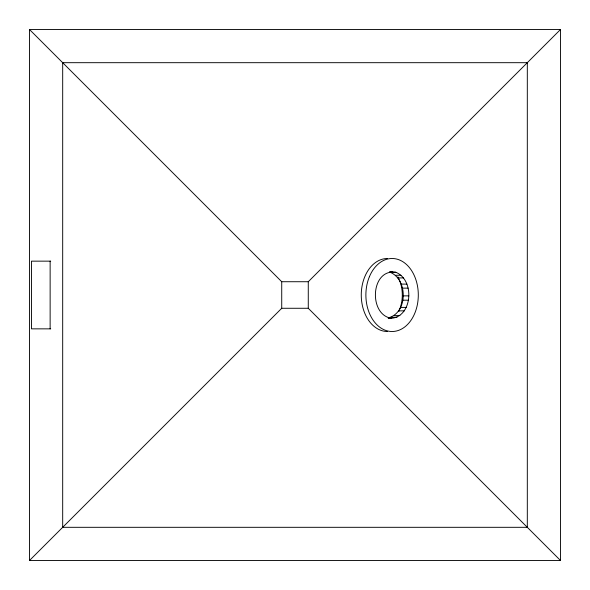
<?xml version="1.0" encoding="UTF-8"?>
<svg xmlns="http://www.w3.org/2000/svg" width="590" height="590" viewBox="0 0 590 590"><rect width="100%" height="100%" fill="white"/><g stroke="black" fill="none" stroke-linecap="round" stroke-linejoin="round"><path stroke-width="0.89" d="M388.235 317.855C407.69 313.084 408.155 279.771 390.204 272.278L395.816 272.278C415.921 280.316 412.204 320.149 388.257 318.29M29.5 560.5L281.725 308.275L281.725 281.725L29.5 29.5L560.5 29.5L560.5 560.5L29.5 560.5L29.5 29.5M281.725 281.725L308.275 281.725L560.5 29.5M395.816 272.278C370.572 268.428 368.308 314.89 391.472 318.29M50.703 261.149L31.462 261.149L31.462 328.851L50.703 328.851M389.503 271.71L392.711 271.71M395.374 275.264L400.986 275.264M397.859 277.919L403.472 277.919M401.266 284.107L406.879 284.107M402.461 288.134L408.081 288.134M403.191 295.863L408.811 295.863M402.786 300.192L408.398 300.192M400.64 307.397L406.259 307.397M281.725 308.275L308.275 308.275L560.5 560.5M398.737 310.856L404.356 310.856M394.297 315.598L399.909 315.598M391.406 317.273L397.018 317.273M308.275 281.725L308.275 308.275M50.135 261.149L50.135 328.851M387.468 331.506A36.506 26.211 90 0 1 361.264 295A36.506 26.211 90 0 1 387.468 258.494M397.874 276.821A29.869 21.439 -90 0 1 399.069 279.232M399.43 280.066A29.869 21.439 -90 0 1 398.693 311.586M527.312 62.688L62.688 62.688L62.688 527.312L527.312 527.312L527.312 62.688M369.392 276.747A36.506 26.211 90 0 0 392.092 331.506A36.506 26.211 90 0 0 414.792 276.747A36.506 26.211 90 0 0 369.392 276.747"/></g></svg>
